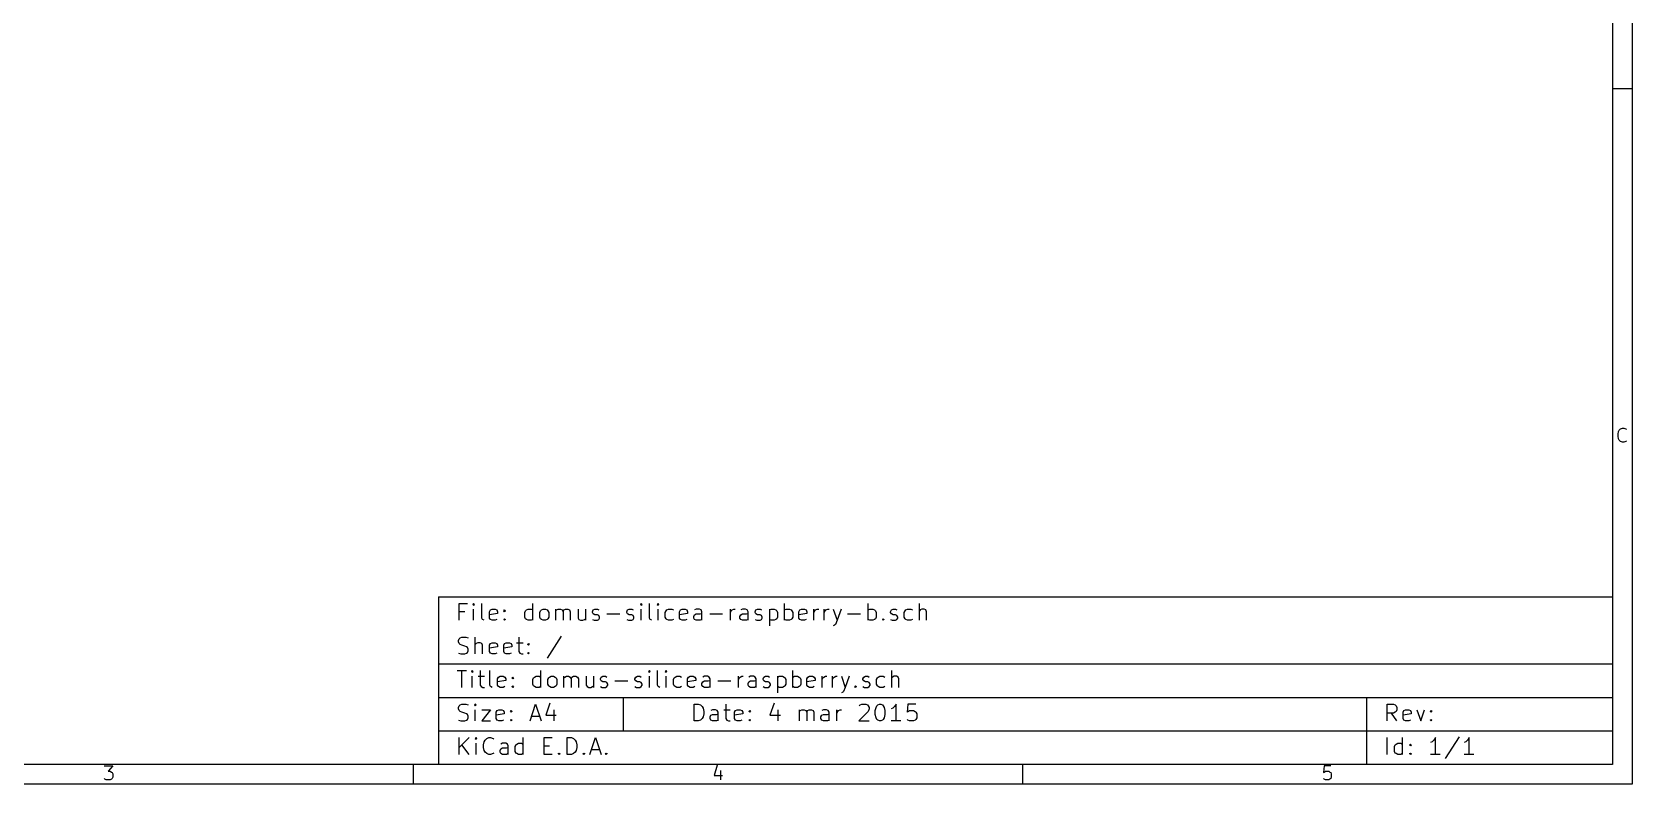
# Model space of a CAD drawing. Extents: x 4000 to 113000, y 4000 to 78670.
# Drawn here: x 55750 to 113000, y 4000 to 30923 of the extents above; entities that cross this region are included whole.
import ezdxf

# ---------------------------------------------------------------- set-up
doc = ezdxf.new("R2010")
doc.units = 0
doc.layers.add('BLACK', color=1, linetype='CONTINUOUS')

msp = doc.modelspace()

# ---------------------------------------------------------------- linework, layer by layer
at = {"layer": 'BLACK'}
for p, q in [((113000, 78670), (113000, 4000)), ((112300, 77970), (112300, 4700)), ((113000, 28890), (112300, 28890)), ((112500, 16520), (112520, 16620)), ((112520, 16620), (112540, 16670)), ((112540, 16670), (112590, 16710)), ((112590, 16710), (112660, 16740)), ((112660, 16740), (112710, 16740)), ((112710, 16740), (112780, 16710)), ((112780, 16710), (112800, 16690)), ((112500, 16450), (112500, 16520)), ((112520, 16360), (112500, 16450)), ((112540, 16310), (112520, 16360)), ((112590, 16260), (112540, 16310)), ((112660, 16240), (112590, 16260)), ((112710, 16240), (112660, 16240)), ((112780, 16260), (112710, 16240)), ((112800, 16290), (112780, 16260)), ((70300, 10700), (70300, 4700)), ((70300, 10700), (112300, 10700)), ((70300, 10700), (112300, 10700)), ((71040, 9860), (71040, 10460)), ((71040, 10460), (71330, 10460)), ((71550, 10460), (71520, 10430)), ((71520, 10430), (71550, 10400)), ((71580, 10430), (71550, 10460)), ((71550, 10460), (71550, 10400)), ((71550, 10400), (71580, 10430)), ((71840, 9940), (71840, 10460)), ((73670, 9860), (73670, 10460)), ((77550, 10460), (77520, 10430)), ((77520, 10430), (77550, 10400)), ((77580, 10430), (77550, 10460)), ((77550, 10460), (77550, 10400)), ((77550, 10400), (77580, 10430)), ((77840, 9940), (77840, 10460)), ((78150, 10460), (78120, 10430)), ((78120, 10430), (78150, 10400)), ((78180, 10430), (78150, 10460)), ((78150, 10460), (78150, 10400)), ((78150, 10400), (78180, 10430)), ((82680, 9860), (82680, 10460)), ((85670, 9860), (85670, 10460)), ((87500, 9860), (87500, 10460)), ((71240, 10170), (71040, 10170)), ((71550, 9860), (71550, 10260)), ((71870, 9890), (71840, 9940)), ((71930, 9860), (71870, 9890)), ((72120, 10170), (72150, 10230)), ((72120, 9940), (72120, 10170)), ((72410, 10110), (72120, 10060)), ((72150, 9890), (72120, 9940)), ((72150, 10230), (72210, 10260)), ((72210, 9860), (72150, 9890)), ((72210, 10260), (72320, 10260)), ((72320, 9860), (72210, 9860)), ((72320, 10260), (72380, 10230)), ((72380, 9890), (72320, 9860)), ((72380, 10230), (72410, 10170)), ((72410, 10170), (72410, 10110)), ((72630, 10200), (72660, 10230)), ((72660, 10170), (72630, 10200)), ((72630, 9890), (72660, 9910)), ((72660, 9860), (72630, 9890)), ((72660, 10230), (72690, 10200)), ((72660, 10230), (72660, 10170)), ((72690, 10200), (72660, 10170)), ((72660, 9910), (72690, 9890)), ((72660, 9910), (72660, 9860)), ((72690, 9890), (72660, 9860)), ((73380, 10140), (73410, 10200)), ((73380, 9970), (73380, 10140)), ((73410, 9910), (73380, 9970)), ((73410, 10200), (73440, 10230)), ((73440, 9890), (73410, 9910)), ((73440, 10230), (73500, 10260)), ((73500, 9860), (73440, 9890)), ((73500, 10260), (73610, 10260)), ((73610, 9860), (73500, 9860)), ((73610, 10260), (73670, 10230)), ((73670, 9890), (73610, 9860)), ((73920, 10140), (73950, 10200)), ((73920, 9970), (73920, 10140)), ((73950, 9910), (73920, 9970)), ((73950, 10200), (73980, 10230)), ((73980, 9890), (73950, 9910)), ((73980, 10230), (74040, 10260)), ((74040, 9860), (73980, 9890)), ((74040, 10260), (74120, 10260)), ((74120, 9860), (74040, 9860)), ((74120, 10260), (74180, 10230)), ((74180, 9890), (74120, 9860)), ((74180, 10230), (74210, 10200)), ((74210, 9910), (74180, 9890)), ((74210, 10200), (74240, 10140)), ((74240, 9970), (74210, 9910)), ((74240, 10140), (74240, 9970)), ((74490, 9860), (74490, 10260)), ((74490, 10200), (74520, 10230)), ((74520, 10230), (74580, 10260)), ((74580, 10260), (74660, 10260)), ((74660, 10260), (74720, 10230)), ((74720, 10230), (74750, 10170)), ((74750, 10170), (74780, 10230)), ((74750, 10170), (74750, 9860)), ((74780, 10230), (74840, 10260)), ((74840, 10260), (74920, 10260)), ((74920, 10260), (74980, 10230)), ((74980, 10230), (75010, 10170)), ((75010, 10170), (75010, 9860)), ((75290, 10260), (75290, 9940)), ((75290, 9940), (75320, 9890)), ((75320, 9890), (75380, 9860)), ((75380, 9860), (75460, 9860)), ((75460, 9860), (75520, 9890)), ((75520, 9890), (75550, 9910)), ((75550, 10260), (75550, 9860)), ((75800, 10170), (75830, 10230)), ((75800, 10140), (75800, 10170)), ((75830, 10090), (75800, 10140)), ((75800, 9890), (75860, 9860)), ((75830, 10230), (75890, 10260)), ((75890, 10060), (75830, 10090)), ((75860, 9860), (75980, 9860)), ((75890, 10260), (75980, 10260)), ((75980, 10060), (75890, 10060)), ((75980, 10260), (76030, 10230)), ((76030, 10030), (75980, 10060)), ((75980, 9860), (76030, 9890)), ((76060, 9970), (76030, 10030)), ((76030, 9890), (76060, 9940)), ((76060, 9940), (76060, 9970)), ((76320, 10090), (76780, 10090)), ((77030, 10170), (77060, 10230)), ((77030, 10140), (77030, 10170)), ((77060, 10090), (77030, 10140)), ((77030, 9890), (77090, 9860)), ((77060, 10230), (77120, 10260)), ((77120, 10060), (77060, 10090)), ((77090, 9860), (77210, 9860)), ((77120, 10260), (77210, 10260)), ((77210, 10060), (77120, 10060)), ((77210, 10260), (77260, 10230)), ((77260, 10030), (77210, 10060)), ((77210, 9860), (77260, 9890)), ((77290, 9970), (77260, 10030)), ((77260, 9890), (77290, 9940)), ((77290, 9940), (77290, 9970)), ((77550, 9860), (77550, 10260)), ((77870, 9890), (77840, 9940)), ((77930, 9860), (77870, 9890)), ((78150, 9860), (78150, 10260)), ((78410, 10140), (78440, 10200)), ((78410, 9970), (78410, 10140)), ((78440, 9910), (78410, 9970)), ((78440, 10200), (78470, 10230)), ((78470, 9890), (78440, 9910)), ((78470, 10230), (78530, 10260)), ((78530, 9860), (78470, 9890)), ((78530, 10260), (78640, 10260)), ((78640, 9860), (78530, 9860)), ((78640, 10260), (78700, 10230)), ((78700, 9890), (78640, 9860)), ((78920, 10170), (78950, 10230)), ((78920, 9940), (78920, 10170)), ((79210, 10110), (78920, 10060)), ((78950, 9890), (78920, 9940)), ((78950, 10230), (79010, 10260)), ((79010, 9860), (78950, 9890)), ((79010, 10260), (79120, 10260)), ((79120, 9860), (79010, 9860)), ((79120, 10260), (79180, 10230)), ((79180, 9890), (79120, 9860)), ((79180, 10230), (79210, 10170)), ((79210, 10170), (79210, 10110)), ((79430, 10000), (79460, 10060)), ((79430, 9940), (79430, 10000)), ((79460, 9890), (79430, 9940)), ((79520, 10260), (79460, 10230)), ((79460, 10060), (79520, 10090)), ((79520, 9860), (79460, 9890)), ((79630, 10260), (79520, 10260)), ((79520, 10090), (79660, 10090)), ((79660, 9860), (79520, 9860)), ((79690, 10230), (79630, 10260)), ((79660, 10090), (79720, 10110)), ((79720, 9890), (79660, 9860)), ((79720, 10170), (79690, 10230)), ((79720, 9860), (79720, 10170)), ((80000, 10090), (80460, 10090)), ((80740, 9860), (80740, 10260)), ((80740, 10140), (80770, 10200)), ((80770, 10200), (80800, 10230)), ((80800, 10230), (80860, 10260)), ((80860, 10260), (80910, 10260)), ((81080, 10000), (81110, 10060)), ((81080, 9940), (81080, 10000)), ((81110, 9890), (81080, 9940)), ((81170, 10260), (81110, 10230)), ((81110, 10060), (81170, 10090)), ((81170, 9860), (81110, 9890)), ((81280, 10260), (81170, 10260)), ((81170, 10090), (81310, 10090)), ((81310, 9860), (81170, 9860)), ((81340, 10230), (81280, 10260)), ((81310, 10090), (81370, 10110)), ((81370, 9890), (81310, 9860)), ((81370, 10170), (81340, 10230)), ((81370, 9860), (81370, 10170)), ((81620, 10170), (81650, 10230)), ((81620, 10140), (81620, 10170)), ((81650, 10090), (81620, 10140)), ((81620, 9890), (81680, 9860)), ((81650, 10230), (81710, 10260)), ((81710, 10060), (81650, 10090)), ((81680, 9860), (81800, 9860)), ((81710, 10260), (81800, 10260)), ((81800, 10060), (81710, 10060)), ((81800, 10260), (81850, 10230)), ((81850, 10030), (81800, 10060)), ((81800, 9860), (81850, 9890)), ((81880, 9970), (81850, 10030)), ((81850, 9890), (81880, 9940)), ((81880, 9940), (81880, 9970)), ((82140, 10260), (82140, 9660)), ((82140, 10230), (82200, 10260)), ((82200, 9860), (82140, 9890)), ((82200, 10260), (82310, 10260)), ((82310, 9860), (82200, 9860)), ((82310, 10260), (82370, 10230)), ((82370, 9890), (82310, 9860)), ((82370, 10230), (82400, 10200)), ((82400, 9910), (82370, 9890)), ((82400, 10200), (82430, 10140)), ((82430, 9970), (82400, 9910)), ((82430, 10140), (82430, 9970)), ((82680, 10230), (82740, 10260)), ((82740, 9860), (82680, 9890)), ((82740, 10260), (82850, 10260)), ((82850, 9860), (82740, 9860)), ((82850, 10260), (82910, 10230)), ((82910, 9890), (82850, 9860)), ((82910, 10230), (82940, 10200)), ((82940, 9910), (82910, 9890)), ((82940, 10200), (82970, 10140)), ((82970, 9970), (82940, 9910)), ((82970, 10140), (82970, 9970)), ((83190, 10170), (83220, 10230)), ((83190, 9940), (83190, 10170)), ((83480, 10110), (83190, 10060)), ((83220, 9890), (83190, 9940)), ((83220, 10230), (83280, 10260)), ((83280, 9860), (83220, 9890)), ((83280, 10260), (83390, 10260)), ((83390, 9860), (83280, 9860)), ((83390, 10260), (83450, 10230)), ((83450, 9890), (83390, 9860)), ((83450, 10230), (83480, 10170)), ((83480, 10170), (83480, 10110)), ((83730, 9860), (83730, 10260)), ((83730, 10140), (83760, 10200)), ((83760, 10200), (83790, 10230)), ((83790, 10230), (83850, 10260)), ((83850, 10260), (83900, 10260)), ((84100, 9860), (84100, 10260)), ((84100, 10140), (84130, 10200)), ((84130, 10200), (84160, 10230)), ((84160, 10230), (84220, 10260)), ((84220, 10260), (84270, 10260)), ((84420, 10260), (84560, 9860)), ((84560, 9860), (84500, 9710)), ((84700, 10260), (84560, 9860)), ((84930, 10090), (85390, 10090)), ((85670, 10230), (85730, 10260)), ((85730, 9860), (85670, 9890)), ((85730, 10260), (85840, 10260)), ((85840, 9860), (85730, 9860)), ((85840, 10260), (85900, 10230)), ((85900, 9890), (85840, 9860)), ((85900, 10230), (85930, 10200)), ((85930, 9910), (85900, 9890)), ((85930, 10200), (85960, 10140)), ((85960, 9970), (85930, 9910)), ((85960, 10140), (85960, 9970)), ((86180, 9890), (86210, 9910)), ((86210, 9860), (86180, 9890)), ((86210, 9910), (86240, 9890)), ((86210, 9910), (86210, 9860)), ((86240, 9890), (86210, 9860)), ((86470, 10170), (86500, 10230)), ((86470, 10140), (86470, 10170)), ((86500, 10090), (86470, 10140)), ((86470, 9890), (86530, 9860)), ((86500, 10230), (86560, 10260)), ((86560, 10060), (86500, 10090)), ((86530, 9860), (86650, 9860)), ((86560, 10260), (86650, 10260)), ((86650, 10060), (86560, 10060)), ((86650, 10260), (86700, 10230)), ((86700, 10030), (86650, 10060)), ((86650, 9860), (86700, 9890)), ((86730, 9970), (86700, 10030)), ((86700, 9890), (86730, 9940)), ((86730, 9940), (86730, 9970)), ((86960, 10140), (86990, 10200)), ((86960, 9970), (86960, 10140)), ((86990, 9910), (86960, 9970)), ((86990, 10200), (87020, 10230)), ((87020, 9890), (86990, 9910)), ((87020, 10230), (87080, 10260)), ((87080, 9860), (87020, 9890)), ((87080, 10260), (87190, 10260)), ((87190, 9860), (87080, 9860)), ((87190, 10260), (87250, 10230)), ((87250, 9890), (87190, 9860)), ((87530, 10230), (87500, 10200)), ((87590, 10260), (87530, 10230)), ((87670, 10260), (87590, 10260)), ((87730, 10230), (87670, 10260)), ((87760, 10170), (87730, 10230)), ((87760, 9860), (87760, 10170)), ((71010, 9140), (71040, 9200)), ((71040, 9200), (71070, 9230)), ((71070, 9230), (71130, 9260)), ((71130, 9260), (71270, 9260)), ((71270, 9260), (71360, 9230)), ((71610, 8660), (71610, 9260)), ((73170, 9260), (73170, 8740)), ((74690, 9290), (74180, 8510)), ((84470, 9690), (84420, 9660)), ((84500, 9710), (84470, 9690)), ((71010, 9090), (71010, 9140)), ((71040, 9030), (71010, 9090)), ((71010, 8690), (71100, 8660)), ((71070, 9000), (71040, 9030)), ((71130, 8970), (71070, 9000)), ((71100, 8660), (71240, 8660)), ((71240, 8940), (71130, 8970)), ((71300, 8910), (71240, 8940)), ((71240, 8660), (71300, 8690)), ((71330, 8890), (71300, 8910)), ((71300, 8690), (71330, 8710)), ((71360, 8830), (71330, 8890)), ((71330, 8710), (71360, 8770)), ((71360, 8770), (71360, 8830)), ((71640, 9030), (71610, 9000)), ((71700, 9060), (71640, 9030)), ((71780, 9060), (71700, 9060)), ((71840, 9030), (71780, 9060)), ((71870, 8970), (71840, 9030)), ((71870, 8660), (71870, 8970)), ((72120, 8970), (72150, 9030)), ((72120, 8740), (72120, 8970)), ((72410, 8910), (72120, 8860)), ((72150, 8690), (72120, 8740)), ((72150, 9030), (72210, 9060)), ((72210, 8660), (72150, 8690)), ((72210, 9060), (72320, 9060)), ((72320, 8660), (72210, 8660)), ((72320, 9060), (72380, 9030)), ((72380, 8690), (72320, 8660)), ((72380, 9030), (72410, 8970)), ((72410, 8970), (72410, 8910)), ((72630, 8970), (72660, 9030)), ((72630, 8740), (72630, 8970)), ((72920, 8910), (72630, 8860)), ((72660, 8690), (72630, 8740)), ((72660, 9030), (72720, 9060)), ((72720, 8660), (72660, 8690)), ((72720, 9060), (72830, 9060)), ((72830, 8660), (72720, 8660)), ((72830, 9060), (72890, 9030)), ((72890, 8690), (72830, 8660)), ((72890, 9030), (72920, 8970)), ((72920, 8970), (72920, 8910)), ((73090, 9060), (73320, 9060)), ((73170, 8740), (73200, 8690)), ((73200, 8690), (73260, 8660)), ((73260, 8660), (73320, 8660)), ((73480, 9000), (73510, 9030)), ((73510, 8970), (73480, 9000)), ((73480, 8690), (73510, 8710)), ((73510, 8660), (73480, 8690)), ((73510, 9030), (73540, 9000)), ((73510, 9030), (73510, 8970)), ((73540, 9000), (73510, 8970)), ((73510, 8710), (73540, 8690)), ((73510, 8710), (73510, 8660)), ((73540, 8690), (73510, 8660)), ((70300, 8300), (112300, 8300)), ((70960, 8060), (71300, 8060)), ((71130, 7460), (71130, 8060)), ((71500, 8060), (71470, 8030)), ((71470, 8030), (71500, 8000)), ((71530, 8030), (71500, 8060)), ((71500, 8060), (71500, 8000)), ((71500, 8000), (71530, 8030)), ((71790, 8060), (71790, 7540)), ((72130, 7540), (72130, 8060)), ((73960, 7460), (73960, 8060)), ((77840, 8060), (77810, 8030)), ((77810, 8030), (77840, 8000)), ((77870, 8030), (77840, 8060)), ((77840, 8060), (77840, 8000)), ((77840, 8000), (77870, 8030)), ((78130, 7540), (78130, 8060)), ((78440, 8060), (78410, 8030)), ((78410, 8030), (78440, 8000)), ((78470, 8030), (78440, 8060)), ((78440, 8060), (78440, 8000)), ((78440, 8000), (78470, 8030)), ((82970, 7460), (82970, 8060)), ((86510, 7460), (86510, 8060)), ((71500, 7460), (71500, 7860)), ((71710, 7860), (71940, 7860)), ((71790, 7540), (71820, 7490)), ((71820, 7490), (71880, 7460)), ((71880, 7460), (71940, 7460)), ((72160, 7490), (72130, 7540)), ((72220, 7460), (72160, 7490)), ((72410, 7770), (72440, 7830)), ((72410, 7540), (72410, 7770)), ((72700, 7710), (72410, 7660)), ((72440, 7490), (72410, 7540)), ((72440, 7830), (72500, 7860)), ((72500, 7460), (72440, 7490)), ((72500, 7860), (72610, 7860)), ((72610, 7460), (72500, 7460)), ((72610, 7860), (72670, 7830)), ((72670, 7490), (72610, 7460)), ((72670, 7830), (72700, 7770)), ((72700, 7770), (72700, 7710)), ((72920, 7800), (72950, 7830)), ((72950, 7770), (72920, 7800)), ((72920, 7490), (72950, 7510)), ((72950, 7460), (72920, 7490)), ((72950, 7830), (72980, 7800)), ((72950, 7830), (72950, 7770)), ((72980, 7800), (72950, 7770)), ((72950, 7510), (72980, 7490)), ((72950, 7510), (72950, 7460)), ((72980, 7490), (72950, 7460)), ((73670, 7740), (73700, 7800)), ((73670, 7570), (73670, 7740)), ((73700, 7510), (73670, 7570)), ((73700, 7800), (73730, 7830)), ((73730, 7490), (73700, 7510)), ((73730, 7830), (73790, 7860)), ((73790, 7460), (73730, 7490)), ((73790, 7860), (73900, 7860)), ((73900, 7460), (73790, 7460)), ((73900, 7860), (73960, 7830)), ((73960, 7490), (73900, 7460)), ((74210, 7740), (74240, 7800)), ((74210, 7570), (74210, 7740)), ((74240, 7510), (74210, 7570)), ((74240, 7800), (74270, 7830)), ((74270, 7490), (74240, 7510)), ((74270, 7830), (74330, 7860)), ((74330, 7460), (74270, 7490)), ((74330, 7860), (74410, 7860)), ((74410, 7460), (74330, 7460)), ((74410, 7860), (74470, 7830)), ((74470, 7490), (74410, 7460)), ((74470, 7830), (74500, 7800)), ((74500, 7510), (74470, 7490)), ((74500, 7800), (74530, 7740)), ((74530, 7570), (74500, 7510)), ((74530, 7740), (74530, 7570)), ((74780, 7460), (74780, 7860)), ((74780, 7800), (74810, 7830)), ((74810, 7830), (74870, 7860)), ((74870, 7860), (74950, 7860)), ((74950, 7860), (75010, 7830)), ((75010, 7830), (75040, 7770)), ((75040, 7770), (75070, 7830)), ((75040, 7770), (75040, 7460)), ((75070, 7830), (75130, 7860)), ((75130, 7860), (75210, 7860)), ((75210, 7860), (75270, 7830)), ((75270, 7830), (75300, 7770)), ((75300, 7770), (75300, 7460)), ((75580, 7860), (75580, 7540)), ((75580, 7540), (75610, 7490)), ((75610, 7490), (75670, 7460)), ((75670, 7460), (75750, 7460)), ((75750, 7460), (75810, 7490)), ((75810, 7490), (75840, 7510)), ((75840, 7860), (75840, 7460)), ((76090, 7770), (76120, 7830)), ((76090, 7740), (76090, 7770)), ((76120, 7690), (76090, 7740)), ((76090, 7490), (76150, 7460)), ((76120, 7830), (76180, 7860)), ((76180, 7660), (76120, 7690)), ((76150, 7460), (76270, 7460)), ((76180, 7860), (76270, 7860)), ((76270, 7660), (76180, 7660)), ((76270, 7860), (76320, 7830)), ((76320, 7630), (76270, 7660)), ((76270, 7460), (76320, 7490)), ((76350, 7570), (76320, 7630)), ((76320, 7490), (76350, 7540)), ((76350, 7540), (76350, 7570)), ((76610, 7690), (77070, 7690)), ((77320, 7770), (77350, 7830)), ((77320, 7740), (77320, 7770)), ((77350, 7690), (77320, 7740)), ((77320, 7490), (77380, 7460)), ((77350, 7830), (77410, 7860)), ((77410, 7660), (77350, 7690)), ((77380, 7460), (77500, 7460)), ((77410, 7860), (77500, 7860)), ((77500, 7660), (77410, 7660)), ((77500, 7860), (77550, 7830)), ((77550, 7630), (77500, 7660)), ((77500, 7460), (77550, 7490)), ((77580, 7570), (77550, 7630)), ((77550, 7490), (77580, 7540)), ((77580, 7540), (77580, 7570)), ((77840, 7460), (77840, 7860)), ((78160, 7490), (78130, 7540)), ((78220, 7460), (78160, 7490)), ((78440, 7460), (78440, 7860)), ((78700, 7740), (78730, 7800)), ((78700, 7570), (78700, 7740)), ((78730, 7510), (78700, 7570)), ((78730, 7800), (78760, 7830)), ((78760, 7490), (78730, 7510)), ((78760, 7830), (78820, 7860)), ((78820, 7460), (78760, 7490)), ((78820, 7860), (78930, 7860)), ((78930, 7460), (78820, 7460)), ((78930, 7860), (78990, 7830)), ((78990, 7490), (78930, 7460)), ((79210, 7770), (79240, 7830)), ((79210, 7540), (79210, 7770)), ((79500, 7710), (79210, 7660)), ((79240, 7490), (79210, 7540)), ((79240, 7830), (79300, 7860)), ((79300, 7460), (79240, 7490)), ((79300, 7860), (79410, 7860)), ((79410, 7460), (79300, 7460)), ((79410, 7860), (79470, 7830)), ((79470, 7490), (79410, 7460)), ((79470, 7830), (79500, 7770)), ((79500, 7770), (79500, 7710)), ((79720, 7600), (79750, 7660)), ((79720, 7540), (79720, 7600)), ((79750, 7490), (79720, 7540)), ((79810, 7860), (79750, 7830)), ((79750, 7660), (79810, 7690)), ((79810, 7460), (79750, 7490)), ((79920, 7860), (79810, 7860)), ((79810, 7690), (79950, 7690)), ((79950, 7460), (79810, 7460)), ((79980, 7830), (79920, 7860)), ((79950, 7690), (80010, 7710)), ((80010, 7490), (79950, 7460)), ((80010, 7770), (79980, 7830)), ((80010, 7460), (80010, 7770)), ((80290, 7690), (80750, 7690)), ((81030, 7460), (81030, 7860)), ((81030, 7740), (81060, 7800)), ((81060, 7800), (81090, 7830)), ((81090, 7830), (81150, 7860)), ((81150, 7860), (81200, 7860)), ((81370, 7600), (81400, 7660)), ((81370, 7540), (81370, 7600)), ((81400, 7490), (81370, 7540)), ((81460, 7860), (81400, 7830)), ((81400, 7660), (81460, 7690)), ((81460, 7460), (81400, 7490)), ((81570, 7860), (81460, 7860)), ((81460, 7690), (81600, 7690)), ((81600, 7460), (81460, 7460)), ((81630, 7830), (81570, 7860)), ((81600, 7690), (81660, 7710)), ((81660, 7490), (81600, 7460)), ((81660, 7770), (81630, 7830)), ((81660, 7460), (81660, 7770)), ((81910, 7770), (81940, 7830)), ((81910, 7740), (81910, 7770)), ((81940, 7690), (81910, 7740)), ((81910, 7490), (81970, 7460)), ((81940, 7830), (82000, 7860)), ((82000, 7660), (81940, 7690)), ((81970, 7460), (82090, 7460)), ((82000, 7860), (82090, 7860)), ((82090, 7660), (82000, 7660)), ((82090, 7860), (82140, 7830)), ((82140, 7630), (82090, 7660)), ((82090, 7460), (82140, 7490)), ((82170, 7570), (82140, 7630)), ((82140, 7490), (82170, 7540)), ((82170, 7540), (82170, 7570)), ((82430, 7860), (82430, 7260)), ((82430, 7830), (82490, 7860)), ((82490, 7460), (82430, 7490)), ((82490, 7860), (82600, 7860)), ((82600, 7460), (82490, 7460)), ((82600, 7860), (82660, 7830)), ((82660, 7490), (82600, 7460)), ((82660, 7830), (82690, 7800)), ((82690, 7510), (82660, 7490)), ((82690, 7800), (82720, 7740)), ((82720, 7570), (82690, 7510)), ((82720, 7740), (82720, 7570)), ((82970, 7830), (83030, 7860)), ((83030, 7460), (82970, 7490)), ((83030, 7860), (83140, 7860)), ((83140, 7460), (83030, 7460)), ((83140, 7860), (83200, 7830)), ((83200, 7490), (83140, 7460)), ((83200, 7830), (83230, 7800)), ((83230, 7510), (83200, 7490)), ((83230, 7800), (83260, 7740)), ((83260, 7570), (83230, 7510)), ((83260, 7740), (83260, 7570)), ((83480, 7770), (83510, 7830)), ((83480, 7540), (83480, 7770)), ((83770, 7710), (83480, 7660)), ((83510, 7490), (83480, 7540)), ((83510, 7830), (83570, 7860)), ((83570, 7460), (83510, 7490)), ((83570, 7860), (83680, 7860)), ((83680, 7460), (83570, 7460)), ((83680, 7860), (83740, 7830)), ((83740, 7490), (83680, 7460)), ((83740, 7830), (83770, 7770)), ((83770, 7770), (83770, 7710)), ((84020, 7460), (84020, 7860)), ((84020, 7740), (84050, 7800)), ((84050, 7800), (84080, 7830)), ((84080, 7830), (84140, 7860)), ((84140, 7860), (84190, 7860)), ((84390, 7460), (84390, 7860)), ((84390, 7740), (84420, 7800)), ((84420, 7800), (84450, 7830)), ((84450, 7830), (84510, 7860)), ((84510, 7860), (84560, 7860)), ((84710, 7860), (84850, 7460)), ((84850, 7460), (84790, 7310)), ((84990, 7860), (84850, 7460)), ((85190, 7490), (85220, 7510)), ((85220, 7460), (85190, 7490)), ((85220, 7510), (85250, 7490)), ((85220, 7510), (85220, 7460)), ((85250, 7490), (85220, 7460)), ((85480, 7770), (85510, 7830)), ((85480, 7740), (85480, 7770)), ((85510, 7690), (85480, 7740)), ((85480, 7490), (85540, 7460)), ((85510, 7830), (85570, 7860)), ((85570, 7660), (85510, 7690)), ((85540, 7460), (85660, 7460)), ((85570, 7860), (85660, 7860)), ((85660, 7660), (85570, 7660)), ((85660, 7860), (85710, 7830)), ((85710, 7630), (85660, 7660)), ((85660, 7460), (85710, 7490)), ((85740, 7570), (85710, 7630)), ((85710, 7490), (85740, 7540)), ((85740, 7540), (85740, 7570)), ((85970, 7740), (86000, 7800)), ((85970, 7570), (85970, 7740)), ((86000, 7510), (85970, 7570)), ((86000, 7800), (86030, 7830)), ((86030, 7490), (86000, 7510)), ((86030, 7830), (86090, 7860)), ((86090, 7460), (86030, 7490)), ((86090, 7860), (86200, 7860)), ((86200, 7460), (86090, 7460)), ((86200, 7860), (86260, 7830)), ((86260, 7490), (86200, 7460)), ((86540, 7830), (86510, 7800)), ((86600, 7860), (86540, 7830)), ((86680, 7860), (86600, 7860)), ((86740, 7830), (86680, 7860)), ((86770, 7770), (86740, 7830)), ((86770, 7460), (86770, 7770)), ((70300, 7100), (112300, 7100)), ((74280, 6890), (74130, 6460)), ((76900, 7100), (76900, 5900)), ((82300, 6890), (82150, 6460)), ((84760, 7290), (84710, 7260)), ((84790, 7310), (84760, 7290)), ((103500, 7100), (103500, 4700)), ((71010, 6740), (71040, 6800)), ((71010, 6690), (71010, 6740)), ((71040, 6630), (71010, 6690)), ((71040, 6800), (71070, 6830)), ((71070, 6600), (71040, 6630)), ((71070, 6830), (71130, 6860)), ((71130, 6570), (71070, 6600)), ((71130, 6860), (71270, 6860)), ((71240, 6540), (71130, 6570)), ((71300, 6510), (71240, 6540)), ((71270, 6860), (71360, 6830)), ((71330, 6490), (71300, 6510)), ((71300, 6290), (71330, 6310)), ((71360, 6430), (71330, 6490)), ((71330, 6310), (71360, 6370)), ((71360, 6370), (71360, 6430)), ((71610, 6860), (71580, 6830)), ((71580, 6830), (71610, 6800)), ((71640, 6830), (71610, 6860)), ((71610, 6860), (71610, 6800)), ((71610, 6800), (71640, 6830)), ((71610, 6260), (71610, 6660)), ((71850, 6660), (72160, 6660)), ((72160, 6660), (71850, 6260)), ((72360, 6570), (72390, 6630)), ((72360, 6340), (72360, 6570)), ((72650, 6510), (72360, 6460)), ((72390, 6290), (72360, 6340)), ((72390, 6630), (72450, 6660)), ((72450, 6660), (72560, 6660)), ((72560, 6660), (72620, 6630)), ((72620, 6630), (72650, 6570)), ((72650, 6570), (72650, 6510)), ((72870, 6600), (72900, 6630)), ((72900, 6570), (72870, 6600)), ((72870, 6290), (72900, 6310)), ((72900, 6630), (72930, 6600)), ((72900, 6630), (72900, 6570)), ((72930, 6600), (72900, 6570)), ((72900, 6310), (72930, 6290)), ((72900, 6310), (72900, 6260)), ((73570, 6260), (73770, 6860)), ((73620, 6430), (73910, 6430)), ((73770, 6860), (73970, 6260)), ((74130, 6460), (74510, 6460)), ((74420, 6660), (74420, 6260)), ((79440, 6260), (79440, 6860)), ((79440, 6860), (79590, 6860)), ((79590, 6860), (79670, 6830)), ((79670, 6830), (79730, 6770)), ((79730, 6340), (79670, 6290)), ((79730, 6770), (79760, 6710)), ((79760, 6400), (79730, 6340)), ((79760, 6710), (79790, 6600)), ((79790, 6510), (79760, 6400)), ((79790, 6600), (79790, 6510)), ((80010, 6400), (80040, 6460)), ((80010, 6340), (80010, 6400)), ((80040, 6290), (80010, 6340)), ((80100, 6660), (80040, 6630)), ((80040, 6460), (80100, 6490)), ((80210, 6660), (80100, 6660)), ((80100, 6490), (80240, 6490)), ((80270, 6630), (80210, 6660)), ((80240, 6490), (80300, 6510)), ((80300, 6570), (80270, 6630)), ((80300, 6260), (80300, 6570)), ((80500, 6660), (80730, 6660)), ((80580, 6860), (80580, 6340)), ((80580, 6340), (80610, 6290)), ((80890, 6570), (80920, 6630)), ((80890, 6340), (80890, 6570)), ((81180, 6510), (80890, 6460)), ((80920, 6290), (80890, 6340)), ((80920, 6630), (80980, 6660)), ((80980, 6660), (81090, 6660)), ((81090, 6660), (81150, 6630)), ((81150, 6630), (81180, 6570)), ((81180, 6570), (81180, 6510)), ((81400, 6600), (81430, 6630)), ((81430, 6570), (81400, 6600)), ((81400, 6290), (81430, 6310)), ((81430, 6630), (81460, 6600)), ((81430, 6630), (81430, 6570)), ((81460, 6600), (81430, 6570)), ((81430, 6310), (81460, 6290)), ((81430, 6310), (81430, 6260)), ((82150, 6460), (82530, 6460)), ((82440, 6660), (82440, 6260)), ((83210, 6260), (83210, 6660)), ((83210, 6600), (83240, 6630)), ((83240, 6630), (83300, 6660)), ((83300, 6660), (83380, 6660)), ((83380, 6660), (83440, 6630)), ((83440, 6630), (83470, 6570)), ((83470, 6570), (83500, 6630)), ((83470, 6570), (83470, 6260)), ((83500, 6630), (83560, 6660)), ((83560, 6660), (83640, 6660)), ((83640, 6660), (83700, 6630)), ((83700, 6630), (83730, 6570)), ((83730, 6570), (83730, 6260)), ((83980, 6400), (84010, 6460)), ((83980, 6340), (83980, 6400)), ((84010, 6290), (83980, 6340)), ((84070, 6660), (84010, 6630)), ((84010, 6460), (84070, 6490)), ((84180, 6660), (84070, 6660)), ((84070, 6490), (84210, 6490)), ((84240, 6630), (84180, 6660)), ((84210, 6490), (84270, 6510)), ((84270, 6570), (84240, 6630)), ((84270, 6260), (84270, 6570)), ((84550, 6260), (84550, 6660)), ((84550, 6540), (84580, 6600)), ((84580, 6600), (84610, 6630)), ((84610, 6630), (84670, 6660)), ((84670, 6660), (84720, 6660)), ((85670, 6600), (85330, 6260)), ((85350, 6800), (85380, 6830)), ((85380, 6830), (85440, 6860)), ((85440, 6860), (85580, 6860)), ((85580, 6860), (85640, 6830)), ((85640, 6830), (85670, 6800)), ((85670, 6800), (85700, 6740)), ((85700, 6690), (85670, 6600)), ((85700, 6740), (85700, 6690)), ((85920, 6630), (85950, 6740)), ((85920, 6490), (85920, 6630)), ((85950, 6370), (85920, 6490)), ((85950, 6740), (85980, 6800)), ((85980, 6310), (85950, 6370)), ((85980, 6800), (86010, 6830)), ((86010, 6290), (85980, 6310)), ((86010, 6830), (86070, 6860)), ((86070, 6860), (86120, 6860)), ((86120, 6860), (86180, 6830)), ((86180, 6830), (86210, 6800)), ((86210, 6310), (86180, 6290)), ((86210, 6800), (86240, 6740)), ((86240, 6370), (86210, 6310)), ((86240, 6740), (86270, 6630)), ((86270, 6490), (86240, 6370)), ((86270, 6630), (86270, 6490)), ((86550, 6710), (86490, 6690)), ((86610, 6770), (86550, 6710)), ((86670, 6860), (86610, 6770)), ((86670, 6260), (86670, 6860)), ((87090, 6860), (87060, 6570)), ((87060, 6570), (87090, 6600)), ((87090, 6290), (87060, 6310)), ((87380, 6860), (87090, 6860)), ((87090, 6600), (87150, 6630)), ((87150, 6630), (87290, 6630)), ((87290, 6630), (87350, 6600)), ((87350, 6600), (87380, 6570)), ((87380, 6310), (87350, 6290)), ((87380, 6570), (87410, 6510)), ((87410, 6370), (87380, 6310)), ((87410, 6510), (87410, 6370)), ((104240, 6260), (104240, 6860)), ((104240, 6860), (104470, 6860)), ((104470, 6540), (104240, 6540)), ((104590, 6260), (104390, 6540)), ((104470, 6860), (104530, 6830)), ((104530, 6570), (104470, 6540)), ((104530, 6830), (104560, 6800)), ((104560, 6600), (104530, 6570)), ((104560, 6800), (104590, 6740)), ((104590, 6660), (104560, 6600)), ((104590, 6740), (104590, 6660)), ((104810, 6570), (104840, 6630)), ((104810, 6340), (104810, 6570)), ((105100, 6510), (104810, 6460)), ((104840, 6290), (104810, 6340)), ((104840, 6630), (104900, 6660)), ((104900, 6660), (105010, 6660)), ((105010, 6660), (105070, 6630)), ((105070, 6630), (105100, 6570)), ((105100, 6570), (105100, 6510)), ((105300, 6660), (105440, 6260)), ((105440, 6260), (105580, 6660)), ((105780, 6600), (105810, 6630)), ((105810, 6570), (105780, 6600)), ((105780, 6290), (105810, 6310)), ((105810, 6630), (105840, 6600)), ((105810, 6630), (105810, 6570)), ((105840, 6600), (105810, 6570)), ((105810, 6310), (105840, 6290)), ((105810, 6310), (105810, 6260)), ((70300, 5900), (112300, 5900)), ((71010, 6290), (71100, 6260)), ((71100, 6260), (71240, 6260)), ((71240, 6260), (71300, 6290)), ((71850, 6260), (72160, 6260)), ((72450, 6260), (72390, 6290)), ((72560, 6260), (72450, 6260)), ((72620, 6290), (72560, 6260)), ((72900, 6260), (72870, 6290)), ((72930, 6290), (72900, 6260)), ((79590, 6260), (79440, 6260)), ((79670, 6290), (79590, 6260)), ((80100, 6260), (80040, 6290)), ((80240, 6260), (80100, 6260)), ((80300, 6290), (80240, 6260)), ((80610, 6290), (80670, 6260)), ((80670, 6260), (80730, 6260)), ((80980, 6260), (80920, 6290)), ((81090, 6260), (80980, 6260)), ((81150, 6290), (81090, 6260)), ((81430, 6260), (81400, 6290)), ((81460, 6290), (81430, 6260)), ((84070, 6260), (84010, 6290)), ((84210, 6260), (84070, 6260)), ((84270, 6290), (84210, 6260)), ((85330, 6260), (85700, 6260)), ((86070, 6260), (86010, 6290)), ((86120, 6260), (86070, 6260)), ((86180, 6290), (86120, 6260)), ((86840, 6260), (86490, 6260)), ((87150, 6260), (87090, 6290)), ((87290, 6260), (87150, 6260)), ((87350, 6290), (87290, 6260)), ((104900, 6260), (104840, 6290)), ((105010, 6260), (104900, 6260)), ((105070, 6290), (105010, 6260)), ((105810, 6260), (105780, 6290)), ((105840, 6290), (105810, 6260)), ((71040, 5060), (71040, 5660)), ((71390, 5660), (71040, 5310)), ((71390, 5060), (71130, 5400)), ((71640, 5660), (71610, 5630)), ((71610, 5630), (71640, 5600)), ((71670, 5630), (71640, 5660)), ((71640, 5660), (71640, 5600)), ((71640, 5600), (71670, 5630)), ((71640, 5060), (71640, 5460)), ((71900, 5400), (71930, 5510)), ((71900, 5310), (71900, 5400)), ((71930, 5200), (71900, 5310)), ((71930, 5510), (71960, 5570)), ((71960, 5140), (71930, 5200)), ((71960, 5570), (72020, 5630)), ((72020, 5630), (72100, 5660)), ((72100, 5660), (72160, 5660)), ((72160, 5660), (72250, 5630)), ((72250, 5630), (72280, 5600)), ((72500, 5200), (72530, 5260)), ((72500, 5140), (72500, 5200)), ((72590, 5460), (72530, 5430)), ((72530, 5260), (72590, 5290)), ((72700, 5460), (72590, 5460)), ((72590, 5290), (72730, 5290)), ((72760, 5430), (72700, 5460)), ((72730, 5290), (72790, 5310)), ((72790, 5370), (72760, 5430)), ((72790, 5060), (72790, 5370)), ((73040, 5340), (73070, 5400)), ((73040, 5170), (73040, 5340)), ((73070, 5110), (73040, 5170)), ((73070, 5400), (73100, 5430)), ((73100, 5430), (73160, 5460)), ((73160, 5460), (73270, 5460)), ((73270, 5460), (73330, 5430)), ((73330, 5060), (73330, 5660)), ((74070, 5060), (74070, 5660)), ((74070, 5660), (74360, 5660)), ((74070, 5370), (74270, 5370)), ((74900, 5060), (74900, 5660)), ((74900, 5660), (75050, 5660)), ((75050, 5660), (75130, 5630)), ((75130, 5630), (75190, 5570)), ((75190, 5570), (75220, 5510)), ((75220, 5200), (75190, 5140)), ((75220, 5510), (75250, 5400)), ((75250, 5310), (75220, 5200)), ((75250, 5400), (75250, 5310)), ((75710, 5060), (75910, 5660)), ((75760, 5230), (76050, 5230)), ((75910, 5660), (76110, 5060)), ((104240, 5060), (104240, 5660)), ((104500, 5340), (104530, 5400)), ((104500, 5170), (104500, 5340)), ((104530, 5110), (104500, 5170)), ((104530, 5400), (104560, 5430)), ((104560, 5430), (104620, 5460)), ((104620, 5460), (104730, 5460)), ((104730, 5460), (104790, 5430)), ((104790, 5060), (104790, 5660)), ((105040, 5400), (105070, 5430)), ((105070, 5370), (105040, 5400)), ((105070, 5430), (105100, 5400)), ((105070, 5430), (105070, 5370)), ((105100, 5400), (105070, 5370)), ((105850, 5510), (105790, 5490)), ((105910, 5570), (105850, 5510)), ((105970, 5660), (105910, 5570)), ((105970, 5060), (105970, 5660)), ((106820, 5690), (106310, 4910)), ((107050, 5510), (106990, 5490)), ((107110, 5570), (107050, 5510)), ((107170, 5660), (107110, 5570)), ((107170, 5060), (107170, 5660)), ((112300, 4700), (4700, 4700)), ((58330, 4650), (58640, 4650)), ((58640, 4650), (58470, 4460)), ((69400, 4000), (69400, 4700)), ((72020, 5090), (71960, 5140)), ((72100, 5060), (72020, 5090)), ((72160, 5060), (72100, 5060)), ((72250, 5090), (72160, 5060)), ((72280, 5110), (72250, 5090)), ((72530, 5090), (72500, 5140)), ((72590, 5060), (72530, 5090)), ((72730, 5060), (72590, 5060)), ((72790, 5090), (72730, 5060)), ((73100, 5090), (73070, 5110)), ((73160, 5060), (73100, 5090)), ((73270, 5060), (73160, 5060)), ((73330, 5090), (73270, 5060)), ((74360, 5060), (74070, 5060)), ((74580, 5090), (74610, 5110)), ((74610, 5060), (74580, 5090)), ((74610, 5110), (74640, 5090)), ((74610, 5110), (74610, 5060)), ((74640, 5090), (74610, 5060)), ((75050, 5060), (74900, 5060)), ((75130, 5090), (75050, 5060)), ((75190, 5140), (75130, 5090)), ((75470, 5090), (75500, 5110)), ((75500, 5060), (75470, 5090)), ((75500, 5110), (75530, 5090)), ((75500, 5110), (75500, 5060)), ((75530, 5090), (75500, 5060)), ((76270, 5090), (76300, 5110)), ((76300, 5060), (76270, 5090)), ((76300, 5110), (76330, 5090)), ((76300, 5110), (76300, 5060)), ((76330, 5090), (76300, 5060)), ((80270, 4670), (80160, 4310)), ((91200, 4000), (91200, 4700)), ((101980, 4650), (101960, 4410)), ((102220, 4650), (101980, 4650)), ((104560, 5090), (104530, 5110)), ((104620, 5060), (104560, 5090)), ((104730, 5060), (104620, 5060)), ((104790, 5090), (104730, 5060)), ((105040, 5090), (105070, 5110)), ((105070, 5060), (105040, 5090)), ((105070, 5110), (105100, 5090)), ((105070, 5110), (105070, 5060)), ((105100, 5090), (105070, 5060)), ((106140, 5060), (105790, 5060)), ((107340, 5060), (106990, 5060)), ((58360, 4170), (58330, 4200)), ((58400, 4150), (58360, 4170)), ((58550, 4150), (58400, 4150)), ((58470, 4460), (58550, 4460)), ((58550, 4460), (58590, 4430)), ((58590, 4170), (58550, 4150)), ((58590, 4430), (58620, 4410)), ((58620, 4200), (58590, 4170)), ((58620, 4410), (58640, 4360)), ((58640, 4240), (58620, 4200)), ((58640, 4360), (58640, 4240)), ((80160, 4310), (80460, 4310)), ((80390, 4480), (80390, 4150)), ((101960, 4410), (101980, 4430)), ((101980, 4170), (101960, 4200)), ((101980, 4430), (102030, 4460)), ((102030, 4150), (101980, 4170)), ((102030, 4460), (102150, 4460)), ((102150, 4150), (102030, 4150)), ((102150, 4460), (102190, 4430)), ((102190, 4170), (102150, 4150)), ((102190, 4430), (102220, 4410)), ((102220, 4200), (102190, 4170)), ((102220, 4410), (102240, 4360)), ((102240, 4240), (102220, 4200)), ((102240, 4360), (102240, 4240)), ((113000, 4000), (4000, 4000))]:
    msp.add_line(p, q, dxfattribs=at)

doc.saveas('drawing.dxf')
